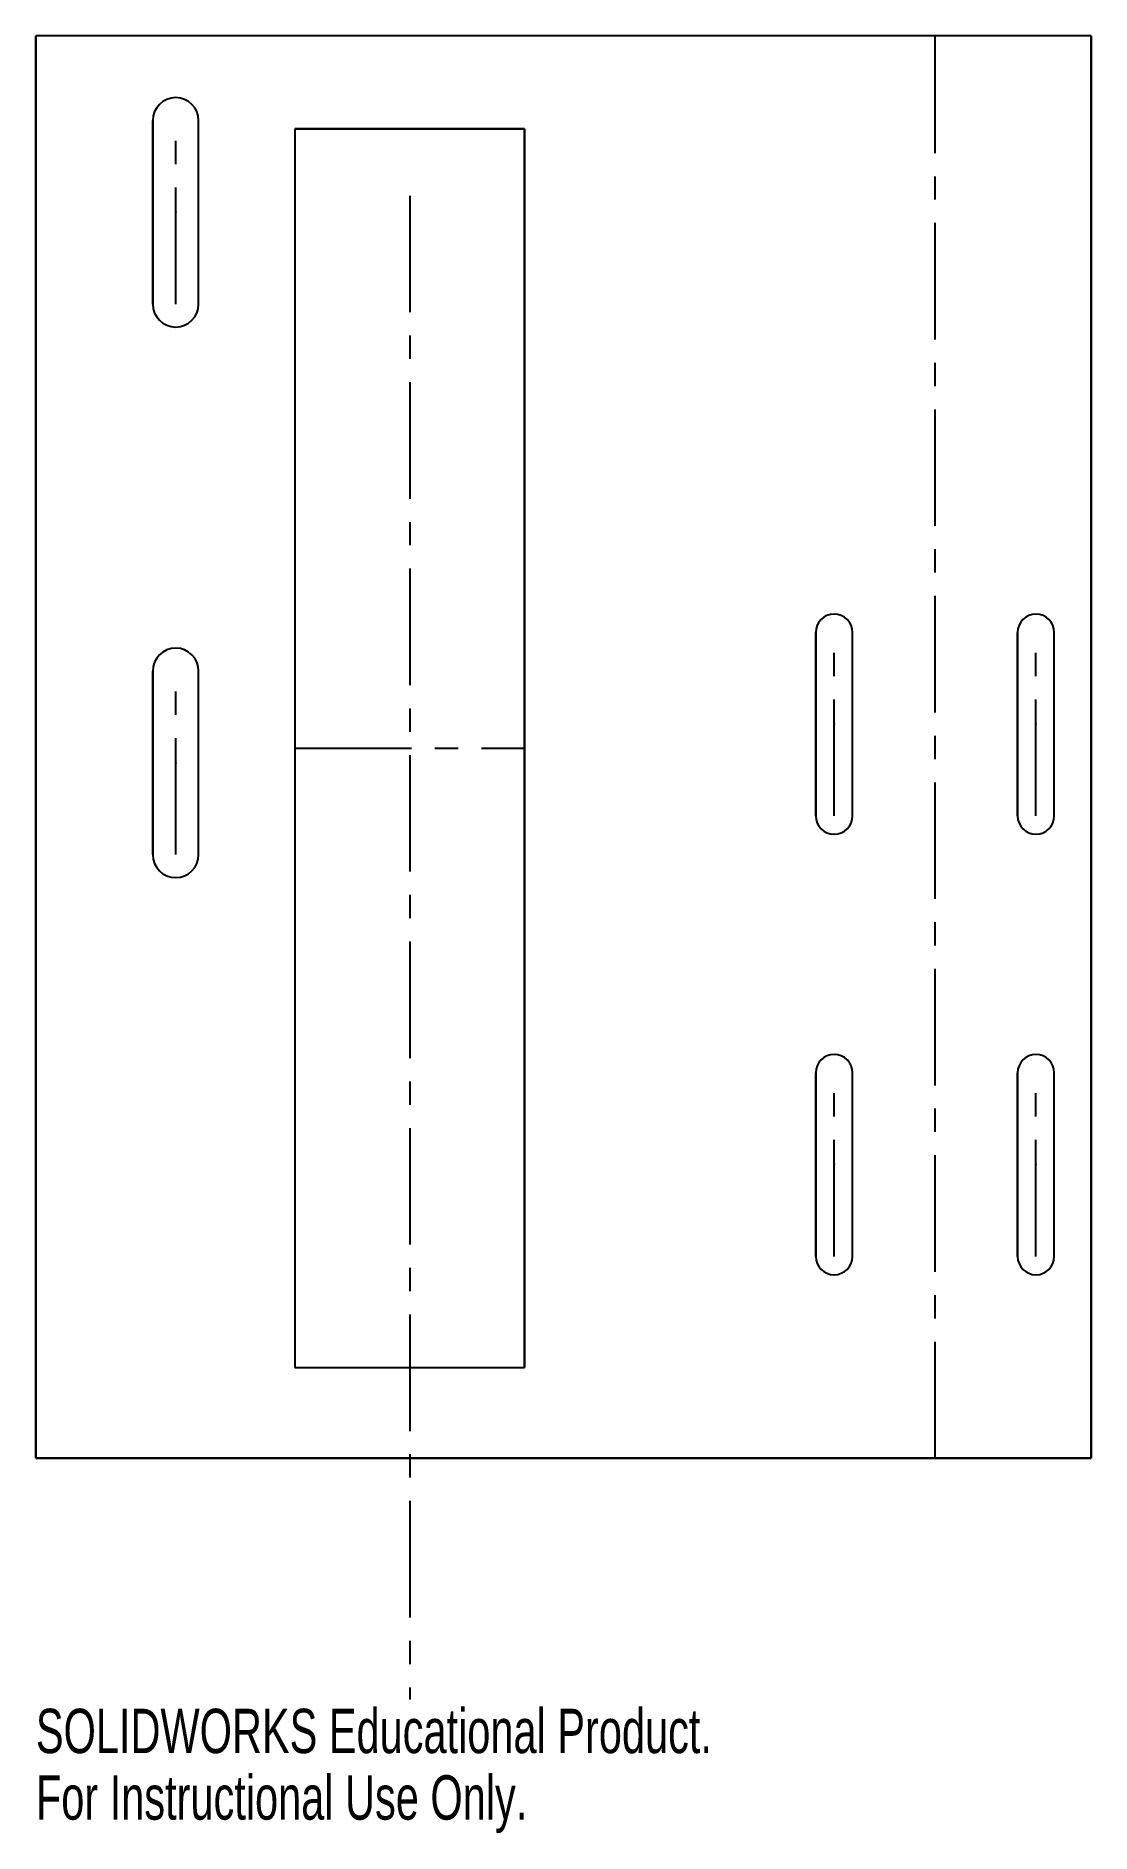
# Model space of a CAD drawing. Header units: millimetres. Extents: x -47 to 68, y -103 to 93.
import ezdxf

# ---------------------------------------------------------------- set-up
doc = ezdxf.new("R2010")
doc.units = ezdxf.units.MM
doc.header["$PDSIZE"] = -1
doc.linetypes.add('CENTERX2', pattern=[20.32, 12.7, -2.54, 2.54, -2.54])
doc.styles.add('SLDTEXTSTYLE0', font='TXT', dxfattribs={"width": 0.7})

msp = doc.modelspace()

# ---------------------------------------------------------------- linework, layer by layer
at = {"color": 7, "linetype": 'Continuous'}
for p, q in [((67.67, 92.65), (-47.33, 92.65)), ((-47.33, -27.04), (-47.33, 92.65)), ((67.67, 92.65), (67.67, -62.35)), ((-34.59, 63.43), (-34.59, 83.43)), ((-29.59, 63.43), (-29.59, 83.43)), ((-19.09, 82.54), (5.91, 82.54)), ((-19.09, 82.54), (-19.09, -52.46)), ((5.91, 82.54), (5.91, -52.46)), ((37.67, 7.65), (37.67, 27.65)), ((41.67, 7.65), (41.67, 27.65)), ((59.67, 7.65), (59.67, 27.65)), ((63.67, 7.65), (63.67, 27.65)), ((-34.59, 3.43), (-34.59, 23.43)), ((-29.59, 3.43), (-29.59, 23.43)), ((37.67, -40.35), (37.67, -20.35)), ((41.67, -40.35), (41.67, -20.35)), ((59.67, -40.35), (59.67, -20.35)), ((63.67, -40.35), (63.67, -20.35)), ((-47.33, -62.35), (-47.33, -27.04)), ((-19.09, -52.46), (5.91, -52.46)), ((67.67, -62.35), (-47.33, -62.35))]:
    msp.add_line(p, q, dxfattribs=at)
at = {"color": 7, "linetype": 'Continuous', "lineweight": 25}
for p, q in [((-47.33, 92.65), (-47.33, -62.35)), ((67.67, 92.65), (-47.33, 92.65)), ((67.67, -62.35), (67.67, 92.65)), ((-34.59, 83.43), (-34.59, 63.43)), ((-29.59, 63.43), (-29.59, 83.43)), ((5.91, 82.54), (-19.09, 82.54)), ((-19.09, 82.54), (-19.09, -52.46)), ((5.91, -52.46), (5.91, 82.54)), ((37.67, 27.65), (37.67, 7.65)), ((41.67, 7.65), (41.67, 27.65)), ((59.67, 27.65), (59.67, 7.65)), ((63.67, 7.65), (63.67, 27.65)), ((-34.59, 23.43), (-34.59, 3.43)), ((-29.59, 3.43), (-29.59, 23.43)), ((37.67, -20.35), (37.67, -40.35)), ((41.67, -40.35), (41.67, -20.35)), ((59.67, -20.35), (59.67, -40.35)), ((63.67, -40.35), (63.67, -20.35)), ((-19.09, -52.46), (5.91, -52.46)), ((-47.33, -62.35), (67.67, -62.35))]:
    msp.add_line(p, q, dxfattribs=at)
at = {"color": 7, "linetype": 'CENTERX2'}
for p, q in [((50.67, -62.35), (50.67, 92.65)), ((-32.09, 63.43), (-32.09, 83.43)), ((-6.59, 75.24), (-6.59, -88.63)), ((39.67, 7.65), (39.67, 27.65)), ((61.67, 7.65), (61.67, 27.65)), ((-32.09, 3.43), (-32.09, 23.43)), ((-19.09, 15.04), (5.91, 15.04)), ((39.67, -40.35), (39.67, -20.35)), ((61.67, -40.35), (61.67, -20.35))]:
    msp.add_line(p, q, dxfattribs=at)
at = {"color": 7, "linetype": 'Continuous'}
for centre, radius, start, end in [((-32.09, 83.43), 2.5, 0, 180), ((-32.09, 63.43), 2.5, 180, 0), ((39.67, 27.65), 2, 0, 180), ((61.67, 27.65), 2, 0, 180), ((-32.09, 23.43), 2.5, 0, 180), ((39.67, 7.65), 2, 180, 0), ((61.67, 7.65), 2, 180, 0), ((-32.09, 3.43), 2.5, 180, 0), ((39.67, -20.35), 2, 0, 180), ((61.67, -20.35), 2, 0, 180), ((39.67, -40.35), 2, 180, 0), ((61.67, -40.35), 2, 180, 0)]:
    msp.add_arc(centre, radius, start, end, dxfattribs=at)
at = {"color": 7, "linetype": 'Continuous', "lineweight": 25}
for centre, radius, start, end in [((-32.09, 83.43), 2.5, 0, 180), ((-32.09, 63.43), 2.5, 180, 0), ((39.67, 27.65), 2, 0, 180), ((61.67, 27.65), 2, 0, 180), ((-32.09, 23.43), 2.5, 0, 180), ((39.67, 7.65), 2, 180, 0), ((61.67, 7.65), 2, 180, 0), ((-32.09, 3.43), 2.5, 180, 0), ((39.67, -20.35), 2, 360, 180), ((61.67, -20.35), 2, 0, 180), ((39.67, -40.35), 2, 180, 0), ((61.67, -40.35), 2, 180, 0)]:
    msp.add_arc(centre, radius, start, end, dxfattribs=at)
at = {"color": 7, "linetype": 'Continuous'}
for p in [(-32.09, 73.43), (39.67, 17.65), (61.67, 17.65), (-32.09, 13.43), (39.67, -30.35), (61.67, -30.35)]:
    msp.add_point(p, dxfattribs=at)

# ---------------------------------------------------------------- texts
at = {"color": 7, "linetype": 'Continuous', "char_height": 4.8336, "attachment_point": 1, "style": 'SLDTEXTSTYLE0'}
for s, insert in [('SOLIDWORKS Educational Product.', (-47.33, -89.65)), ('For Instructional Use Only.', (-47.33, -96.9))]:
    msp.add_mtext(s, dxfattribs=dict(at, insert=insert))

doc.saveas('drawing.dxf')
